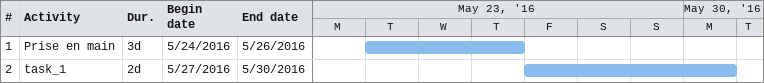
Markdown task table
| ID | Task | Duration | Start | Finish |
|---|---|---|---|---|
| 1 | Prise en main | 3d | 2016-05-24 | 2016-05-26 |
| 2 | task_1 | 2d | 2016-05-27 | 2016-05-30 |
